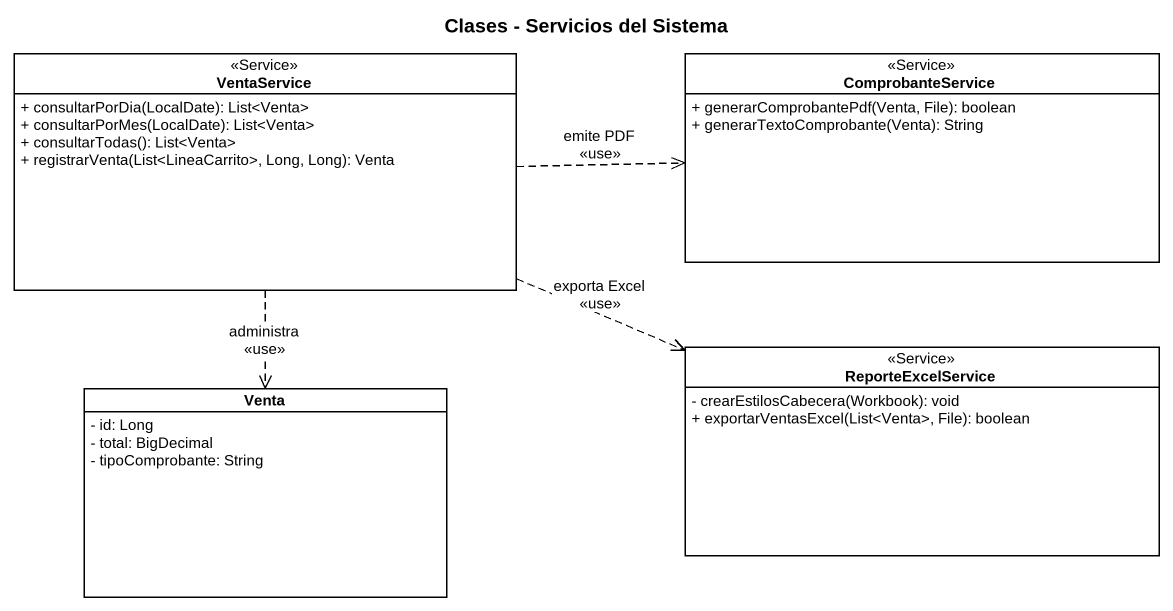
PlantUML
@startuml
title Clases - Servicios del Sistema
hide circle
hide empty members
skinparam classAttributeIconSize 0
class VentaService <<Service>> {
  + consultarPorDia(LocalDate): List<Venta>
  + consultarPorMes(LocalDate): List<Venta>
  + consultarTodas(): List<Venta>
  + registrarVenta(List<LineaCarrito>, Long, Long): Venta
}
class ComprobanteService <<Service>> {
  + generarComprobantePdf(Venta, File): boolean
  + generarTextoComprobante(Venta): String
}
class ReporteExcelService <<Service>> {
  - crearEstilosCabecera(Workbook): void
  + exportarVentasExcel(List<Venta>, File): boolean
}
class Venta {
  - id: Long
  - total: BigDecimal
  - tipoComprobante: String
}
VentaService .right.> ComprobanteService : emite PDF\n<<use>>
VentaService .right.> ReporteExcelService : exporta Excel\n<<use>>
VentaService ..> Venta : administra\n<<use>>
@enduml
